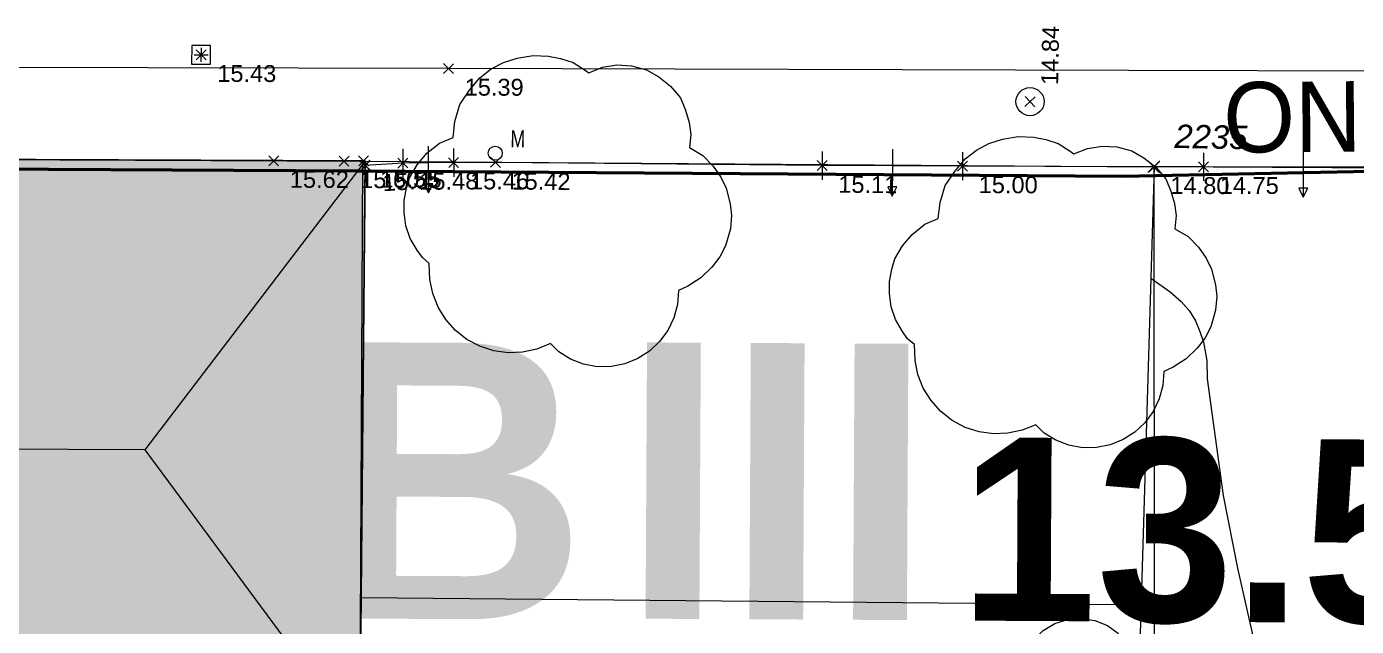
# Model space of a CAD drawing. Header units: metres. Extents: x -208 to 1512, y -277 to 123.
# Drawn here: x 782.27 to 810.62, y -9.69 to 3.09 of the extents above; entities that cross this region are included whole.
import ezdxf
from ezdxf.enums import TextEntityAlignment as Align

# ---------------------------------------------------------------- set-up
doc = ezdxf.new("R2010")
doc.units = ezdxf.units.M
doc.header["$MEASUREMENT"] = 0
for name, color, linetype in [('725 Nachbarbebauung', 7, 'Continuous'), ('730_DKM_Grenzen', 7, 'Continuous'), ('730_DKM_Punkte', 7, 'Continuous'), ('740_WienGV_Flwd-Bebauungsplan', 7, 'Continuous'), ('740_WienGV_Flwd-Bebauungsplan Text', 7, 'Continuous'), ('740_WienGV_Höhenkoten', 7, 'Continuous'), ('740_WienGV_L_Baum_ -gruppen_ Grünflächen', 7, 'Continuous'), ('740_WienGV_L_Gebäude', 7, 'Continuous'), ('740_WienGV_L_Mauer_Sockel', 7, 'Continuous'), ('740_WienGV_T_Einbauten', 7, 'Continuous'), ('740_WienGV_T_Gebäude', 7, 'Continuous'), ('740_WienGV_T_Mast', 7, 'Continuous'), ('740_WienGV_T_Mauer_Sockel', 7, 'Continuous'), ('740_WienGV_T_Straßen_ Gehsteige_ Schienen', 7, 'Continuous'), ('918 Lageplan Beschriftung.x', 7, 'Continuous')]:
    doc.layers.add(name, color=color, linetype=linetype)
doc.styles.add('ERSTELLTER_STIL_1', font='arial.ttf')
doc.styles.add('ERSTELLTER_STIL_15', font='arial.ttf', dxfattribs={"width": 0.962324})
doc.styles.add('ERSTELLTER_STIL_2', font='arial.ttf', dxfattribs={"width": 0.75})
doc.styles.add('ERSTELLTER_STIL_3', font='arial.ttf')
doc.styles.add('ERSTELLTER_STIL_5', font='arial.ttf', dxfattribs={"width": 0.936858})
doc.styles.add('ERSTELLTER_STIL_9', font='arial.ttf', dxfattribs={"width": 0.968457})

# ---------------------------------------------------------------- blocks, each defined once
blk = doc.blocks.new('Decke_70_5', base_point=(768.444, 0.321))
at = {"layer": '725 Nachbarbebauung', "linetype": 'Continuous', "lineweight": 0, "true_color": 0x1f1f1f}
blk.add_hatch(color=250, dxfattribs=at).paths.add_polyline_path([(768.444, 0.321), (768.387, -12.03), (789.369, -12.124), (789.484, 0.232)])
at = {"layer": '725 Nachbarbebauung', "color": 8, "linetype": 'Continuous', "lineweight": 13, "flags": 128}
for points in [[(768.444, 0.321), (768.387, -12.03), (768.688, -12.031)], [(789.369, -12.124), (789.484, 0.232), (768.444, 0.321)], [(772.698, -12.049), (782.399, -12.093)]]:
    blk.add_lwpolyline(points, dxfattribs=at)
blk = doc.blocks.new('Dachfläche_44_5', base_point=(768.444, 0.321))
at = {"layer": '725 Nachbarbebauung', "color": 7, "linetype": 'Continuous', "lineweight": 18, "flags": 128}
for points in [[(768.415, -5.854), (768.444, 0.321)], [(768.444, 0.321), (789.484, 0.232)], [(784.796, -5.926), (789.484, 0.215)], [(789.484, 0.215), (789.369, -12.107)], [(789.484, 0.232), (789.484, 0.215)], [(789.484, 0.22), (789.484, 0.232)], [(789.484, 0.22), (789.484, 0.215)], [(768.387, -12.03), (768.415, -5.854)], [(784.796, -5.926), (768.415, -5.854)], [(789.369, -12.107), (784.796, -5.926)], [(789.369, -12.124), (768.387, -12.03)], [(789.369, -12.107), (789.369, -12.124)]]:
    blk.add_lwpolyline(points, dxfattribs=at)
blk = doc.blocks.new('FIG0200[528]_5', base_point=(806.296, 0.107))
at = {"layer": '730_DKM_Punkte', "color": 8, "linetype": 'Continuous', "lineweight": 13}
for p, q in [((806.169, -0.015), (806.423, 0.23)), ((806.173, 0.235), (806.419, -0.02))]:
    blk.add_line(p, q, dxfattribs=at)
at = {"layer": '730_DKM_Punkte', "color": 8, "lineweight": 13, "style": 'ERSTELLTER_STIL_1'}
blk.add_attdef('PNUM', text='', height=0.5, rotation=358.95, dxfattribs=at).set_placement((806.913, -0.302), align=Align.BOTTOM_LEFT)
blk = doc.blocks.new('GI0007_ATT22(LAUB)0[608]_5', base_point=(804.152, -2.566))
at = {"layer": '740_WienGV_L_Baum_ -gruppen_ Grünflächen', "color": 252, "linetype": 'Continuous', "lineweight": 13, "true_color": 0x949494}
for p, q in [((802.517, 0.462), (802.779, 0.602)), ((802.779, 0.602), (803.074, 0.696)), ((803.074, 0.696), (803.409, 0.75)), ((803.409, 0.75), (803.737, 0.734)), ((803.737, 0.734), (803.995, 0.684)), ((803.995, 0.684), (804.262, 0.6)), ((804.262, 0.6), (804.518, 0.436)), ((802.275, 0.278), (802.517, 0.462)), ((804.518, 0.436), (804.596, 0.379)), ((804.596, 0.379), (804.887, 0.498)), ((804.887, 0.498), (805.197, 0.548)), ((805.197, 0.548), (805.51, 0.532)), ((805.51, 0.532), (805.832, 0.446)), ((805.832, 0.446), (806.088, 0.297)), ((806.088, 0.297), (806.343, 0.099)), ((801.852, -0.292), (802.056, 0.008)), ((802.056, 0.008), (802.275, 0.278)), ((806.343, 0.099), (806.553, -0.154)), ((806.553, -0.154), (806.662, -0.415)), ((801.745, -0.658), (801.852, -0.292)), ((806.662, -0.415), (806.737, -0.675)), ((801.704, -0.996), (801.745, -0.658)), ((806.737, -0.675), (806.772, -0.935)), ((801.146, -1.334), (801.418, -1.115)), ((801.418, -1.115), (801.704, -0.996)), ((806.772, -0.935), (806.747, -1.213)), ((800.937, -1.579), (801.146, -1.334)), ((806.747, -1.213), (807.033, -1.377)), ((807.033, -1.377), (807.248, -1.605)), ((800.778, -1.855), (800.937, -1.579)), ((807.248, -1.605), (807.413, -1.842)), ((800.714, -2.078), (800.778, -1.855)), ((807.413, -1.842), (807.528, -2.078)), ((800.664, -2.336), (800.714, -2.078)), ((807.528, -2.078), (807.611, -2.408)), ((800.66, -2.595), (800.664, -2.336)), ((807.611, -2.408), (807.642, -2.658)), ((800.699, -2.879), (800.66, -2.595)), ((807.642, -2.658), (807.616, -2.946)), ((800.789, -3.149), (800.699, -2.879)), ((807.616, -2.946), (807.515, -3.307)), ((800.939, -3.401), (800.789, -3.149)), ((801.05, -3.557), (800.939, -3.401)), ((807.515, -3.307), (807.391, -3.539)), ((801.197, -3.684), (801.05, -3.557)), ((801.211, -4.023), (801.197, -3.684)), ((807.391, -3.539), (807.249, -3.726)), ((807.223, -3.76), (806.985, -3.985)), ((807.249, -3.726), (807.223, -3.76)), ((801.27, -4.323), (801.211, -4.023)), ((806.708, -4.164), (806.512, -4.255)), ((806.985, -3.985), (806.708, -4.164)), ((801.384, -4.614), (801.27, -4.323)), ((806.512, -4.255), (806.487, -4.553)), ((801.549, -4.875), (801.384, -4.614)), ((806.487, -4.553), (806.412, -4.84)), ((801.758, -5.108), (801.549, -4.875)), ((806.412, -4.84), (806.283, -5.107)), ((801.999, -5.302), (801.758, -5.108)), ((802.275, -5.446), (801.999, -5.302)), ((806.109, -5.347), (805.891, -5.547)), ((806.283, -5.107), (806.109, -5.347)), ((802.572, -5.541), (802.275, -5.446)), ((802.879, -5.587), (802.572, -5.541)), ((803.188, -5.572), (802.879, -5.587)), ((803.493, -5.508), (803.188, -5.572)), ((803.784, -5.389), (803.493, -5.508)), ((803.96, -5.567), (803.784, -5.389)), ((804.211, -5.721), (803.96, -5.567)), ((805.891, -5.547), (805.645, -5.707)), ((804.488, -5.825), (804.211, -5.721)), ((804.78, -5.88), (804.488, -5.825)), ((805.079, -5.876), (804.78, -5.88)), ((805.369, -5.816), (805.079, -5.876)), ((805.645, -5.707), (805.369, -5.816))]:
    blk.add_line(p, q, dxfattribs=at)
blk = doc.blocks.new('GI0007_ATT22(LAUB)0[609]_5', base_point=(793.806, -0.84))
at = {"layer": '740_WienGV_L_Baum_ -gruppen_ Grünflächen', "color": 252, "linetype": 'Continuous', "lineweight": 13, "true_color": 0x949494}
for p, q in [((792.171, 2.189), (792.433, 2.329)), ((792.433, 2.329), (792.728, 2.423)), ((792.728, 2.423), (793.063, 2.476)), ((793.063, 2.476), (793.391, 2.46)), ((793.391, 2.46), (793.649, 2.411)), ((793.649, 2.411), (793.916, 2.326)), ((793.916, 2.326), (794.172, 2.162)), ((794.541, 2.225), (794.851, 2.274)), ((794.851, 2.274), (795.164, 2.259)), ((791.71, 1.735), (791.929, 2.004)), ((791.929, 2.004), (792.171, 2.189)), ((794.172, 2.162), (794.25, 2.106)), ((794.25, 2.106), (794.541, 2.225)), ((795.164, 2.259), (795.486, 2.173)), ((795.486, 2.173), (795.742, 2.024)), ((795.742, 2.024), (795.997, 1.825)), ((791.506, 1.435), (791.71, 1.735)), ((795.997, 1.825), (796.207, 1.573)), ((791.399, 1.069), (791.506, 1.435)), ((796.207, 1.573), (796.316, 1.312)), ((796.316, 1.312), (796.391, 1.052)), ((791.358, 0.731), (791.399, 1.069)), ((796.391, 1.052), (796.426, 0.792)), ((790.8, 0.393), (791.072, 0.612)), ((791.072, 0.612), (791.358, 0.731)), ((796.426, 0.792), (796.401, 0.514)), ((790.591, 0.148), (790.8, 0.393)), ((796.401, 0.514), (796.687, 0.349)), ((796.687, 0.349), (796.902, 0.122)), ((790.432, -0.128), (790.591, 0.148)), ((796.902, 0.122), (797.067, -0.115)), ((790.368, -0.351), (790.432, -0.128)), ((797.067, -0.115), (797.182, -0.351)), ((790.318, -0.609), (790.368, -0.351)), ((797.182, -0.351), (797.265, -0.681)), ((790.314, -0.868), (790.318, -0.609)), ((797.265, -0.681), (797.295, -0.931)), ((790.353, -1.152), (790.314, -0.868)), ((797.295, -0.931), (797.27, -1.219)), ((790.443, -1.422), (790.353, -1.152)), ((797.27, -1.219), (797.169, -1.581)), ((790.592, -1.674), (790.443, -1.422)), ((790.704, -1.83), (790.592, -1.674)), ((797.169, -1.581), (797.045, -1.812)), ((790.851, -1.958), (790.704, -1.83)), ((790.865, -2.296), (790.851, -1.958)), ((797.045, -1.812), (796.903, -1.999)), ((796.639, -2.258), (796.362, -2.437)), ((796.877, -2.033), (796.639, -2.258)), ((796.903, -1.999), (796.877, -2.033)), ((790.924, -2.596), (790.865, -2.296)), ((796.166, -2.528), (796.141, -2.826)), ((796.362, -2.437), (796.166, -2.528)), ((791.038, -2.887), (790.924, -2.596)), ((796.141, -2.826), (796.066, -3.113)), ((791.203, -3.149), (791.038, -2.887)), ((796.066, -3.113), (795.937, -3.38)), ((791.412, -3.381), (791.203, -3.149)), ((791.653, -3.575), (791.412, -3.381)), ((795.937, -3.38), (795.763, -3.62)), ((791.929, -3.719), (791.653, -3.575)), ((793.438, -3.662), (793.147, -3.781)), ((793.614, -3.84), (793.438, -3.662)), ((795.763, -3.62), (795.545, -3.82)), ((792.226, -3.814), (791.929, -3.719)), ((792.533, -3.86), (792.226, -3.814)), ((792.842, -3.846), (792.533, -3.86)), ((793.147, -3.781), (792.842, -3.846)), ((793.865, -3.994), (793.614, -3.84)), ((795.545, -3.82), (795.298, -3.98)), ((794.142, -4.098), (793.865, -3.994)), ((794.434, -4.153), (794.142, -4.098)), ((794.733, -4.149), (794.434, -4.153)), ((795.023, -4.09), (794.733, -4.149)), ((795.298, -3.98), (795.023, -4.09))]:
    blk.add_line(p, q, dxfattribs=at)
blk = doc.blocks.new('LO000601_ATT200(BELICHT)0[620]_5', base_point=(803.659, 1.493))
at = {"layer": '740_WienGV_Höhenkoten', "color": 252, "linetype": 'Continuous', "lineweight": 13, "true_color": 0x949494}
blk.add_circle((803.659, 1.493), 0.3, dxfattribs=at)
blk = doc.blocks.new('LO00130[648]_5', base_point=(792.259, 0.395))
at = {"layer": '740_WienGV_T_Mast', "color": 252, "linetype": 'Continuous', "lineweight": 13, "true_color": 0x949494}
blk.add_circle((792.259, 0.395), 0.15, dxfattribs=at)
at = {"layer": '740_WienGV_T_Mast', "color": 252, "lineweight": 13, "true_color": 0x949494, "style": 'ERSTELLTER_STIL_2'}
blk.add_attdef('M', text='', height=0.36, rotation=358.95, dxfattribs=at).set_placement((792.576, 0.416), align=Align.BOTTOM_LEFT)
blk = doc.blocks.new('TO00190[650]_5', base_point=(785.986, 2.49))
at = {"layer": '740_WienGV_Höhenkoten', "color": 252, "linetype": 'Continuous', "lineweight": 13, "true_color": 0x949494}
for p, q in [((785.989, 2.64), (785.984, 2.34)), ((785.836, 2.493), (786.136, 2.487))]:
    blk.add_line(p, q, dxfattribs=at)
blk = doc.blocks.new('LO00050[661]_5', base_point=(785.986, 2.49))
at = {"layer": '740_WienGV_T_Einbauten', "color": 252, "linetype": 'Continuous', "lineweight": 13, "true_color": 0x949494}
for p, q in [((785.787, 2.691), (785.786, 2.291)), ((786.187, 2.69), (785.787, 2.691)), ((786.186, 2.29), (786.187, 2.69)), ((785.786, 2.291), (786.186, 2.29))]:
    blk.add_line(p, q, dxfattribs=at)
blk = doc.blocks.new('LO00050[672]_5', base_point=(785.986, 2.49))
at = {"layer": '740_WienGV_T_Einbauten', "color": 252, "linetype": 'Continuous', "lineweight": 13, "true_color": 0x949494}
for p, q in [((785.787, 2.691), (785.786, 2.291)), ((786.187, 2.69), (785.787, 2.691)), ((786.186, 2.29), (786.187, 2.69)), ((785.786, 2.291), (786.186, 2.29))]:
    blk.add_line(p, q, dxfattribs=at)
blk = doc.blocks.new('EF_MARKER0[692]_5', base_point=(799.228, 0.131))
at = {"layer": '740_WienGV_T_Gebäude', "color": 252, "linetype": 'Continuous', "lineweight": 13, "true_color": 0x949494}
blk.add_line((799.229, 0.431), (799.227, -0.169), dxfattribs=at)
blk = doc.blocks.new('EF_MARKER0[693]_5', base_point=(802.221, 0.12))
at = {"layer": '740_WienGV_T_Gebäude', "color": 252, "linetype": 'Continuous', "lineweight": 13, "true_color": 0x949494}
blk.add_line((802.222, 0.42), (802.22, -0.18), dxfattribs=at)
blk = doc.blocks.new('BW00110[694]_5', base_point=(800.723, -0.017))
at = {"layer": '740_WienGV_T_Gebäude', "color": 252, "linetype": 'Continuous', "lineweight": 13, "true_color": 0x949494}
for p, q in [((800.726, 0.483), (800.724, 0.126)), ((800.724, 0.126), (800.722, -0.517)), ((800.819, -0.325), (800.626, -0.324)), ((800.626, -0.324), (800.722, -0.517)), ((800.722, -0.517), (800.819, -0.325))]:
    blk.add_line(p, q, dxfattribs=at)
blk = doc.blocks.new('EG_MARKER0[695]_5', base_point=(790.288, 0.185))
at = {"layer": '740_WienGV_T_Gebäude', "color": 252, "linetype": 'Continuous', "lineweight": 13, "true_color": 0x949494}
blk.add_line((790.285, 0.485), (790.29, -0.115), dxfattribs=at)
blk = doc.blocks.new('EG_MARKER0[696]_5', base_point=(791.37, 0.194))
at = {"layer": '740_WienGV_T_Gebäude', "color": 252, "linetype": 'Continuous', "lineweight": 13, "true_color": 0x949494}
blk.add_line((791.368, 0.494), (791.373, -0.106), dxfattribs=at)
blk = doc.blocks.new('BW00100[697]_5', base_point=(790.829, 0.047))
at = {"layer": '740_WienGV_T_Gebäude', "color": 252, "linetype": 'Continuous', "lineweight": 13, "true_color": 0x949494}
for p, q in [((790.826, 0.547), (790.829, 0.189)), ((790.829, 0.189), (790.834, -0.453)), ((790.928, -0.26), (790.736, -0.261)), ((790.736, -0.261), (790.834, -0.453)), ((790.834, -0.453), (790.928, -0.26))]:
    blk.add_line(p, q, dxfattribs=at)
blk = doc.blocks.new('DEF010[739]_5', base_point=(789.034, 0.228))
at = {"layer": '740_WienGV_T_Gebäude', "color": 252, "linetype": 'Continuous', "lineweight": 13, "true_color": 0x949494}
for p, q in [((789.141, 0.333), (788.928, 0.122)), ((788.929, 0.334), (789.14, 0.121))]:
    blk.add_line(p, q, dxfattribs=at)
at = {"layer": '740_WienGV_T_Gebäude', "color": 252, "lineweight": 13, "true_color": 0x949494, "style": 'ERSTELLTER_STIL_3'}
blk.add_attdef('HOEHE', text='', height=0.36, rotation=359.7521, dxfattribs=at).set_placement((789.379, -0.168), align=Align.MIDDLE_LEFT)
blk = doc.blocks.new('DEF010[754]_5', base_point=(790.288, 0.185))
at = {"layer": '740_WienGV_T_Mauer_Sockel', "color": 252, "linetype": 'Continuous', "lineweight": 13, "true_color": 0x949494}
for p, q in [((790.181, 0.29), (790.395, 0.08)), ((790.393, 0.292), (790.183, 0.078))]:
    blk.add_line(p, q, dxfattribs=at)
at = {"layer": '740_WienGV_T_Mauer_Sockel', "color": 252, "lineweight": 13, "true_color": 0x949494, "style": 'ERSTELLTER_STIL_3'}
blk.add_attdef('HOEHE', text='', height=0.36, rotation=0.4853, dxfattribs=at).set_placement((790.638, -0.206), align=Align.MIDDLE_LEFT)
blk = doc.blocks.new('DEF010[822]_5', base_point=(785.986, 2.49))
at = {"layer": '740_WienGV_Höhenkoten', "color": 252, "linetype": 'Continuous', "lineweight": 13, "true_color": 0x949494}
for p, q in [((786.093, 2.596), (785.88, 2.384)), ((785.881, 2.596), (786.092, 2.384))]:
    blk.add_line(p, q, dxfattribs=at)
at = {"layer": '740_WienGV_Höhenkoten', "color": 252, "lineweight": 13, "true_color": 0x949494, "style": 'ERSTELLTER_STIL_3'}
blk.add_attdef('HOEHE', text='', height=0.36, rotation=359.8543, dxfattribs=at).set_placement((786.332, 2.095), align=Align.MIDDLE_LEFT)
blk = doc.blocks.new('DEF010[844]_5', base_point=(792.262, 0.2))
at = {"layer": '740_WienGV_T_Mauer_Sockel', "color": 252, "linetype": 'Continuous', "lineweight": 13, "true_color": 0x949494}
for p, q in [((792.37, 0.305), (792.155, 0.095)), ((792.157, 0.307), (792.367, 0.093))]:
    blk.add_line(p, q, dxfattribs=at)
at = {"layer": '740_WienGV_T_Mauer_Sockel', "color": 252, "lineweight": 13, "true_color": 0x949494, "style": 'ERSTELLTER_STIL_3'}
blk.add_attdef('HOEHE', text='', height=0.36, rotation=359.4353, dxfattribs=at).set_placement((792.605, -0.198), align=Align.MIDDLE_LEFT)
blk = doc.blocks.new('DEF010[851]_5', base_point=(799.228, 0.131))
at = {"layer": '740_WienGV_T_Mauer_Sockel', "color": 252, "linetype": 'Continuous', "lineweight": 13, "true_color": 0x949494}
for p, q in [((799.335, 0.236), (799.121, 0.026)), ((799.123, 0.238), (799.333, 0.024))]:
    blk.add_line(p, q, dxfattribs=at)
at = {"layer": '740_WienGV_T_Mauer_Sockel', "color": 252, "lineweight": 13, "true_color": 0x949494, "style": 'ERSTELLTER_STIL_3'}
blk.add_attdef('HOEHE', text='', height=0.36, rotation=359.4353, dxfattribs=at).set_placement((799.571, -0.266), align=Align.MIDDLE_LEFT)
blk = doc.blocks.new('DEF010[859]_5', base_point=(791.261, 2.196))
at = {"layer": '740_WienGV_T_Straßen_ Gehsteige_ Schienen', "color": 252, "linetype": 'Continuous', "lineweight": 13, "true_color": 0x949494}
for p, q in [((791.367, 2.302), (791.154, 2.091)), ((791.155, 2.303), (791.367, 2.09))]:
    blk.add_line(p, q, dxfattribs=at)
at = {"layer": '740_WienGV_T_Straßen_ Gehsteige_ Schienen', "color": 252, "lineweight": 13, "true_color": 0x949494, "style": 'ERSTELLTER_STIL_3'}
blk.add_attdef('HOEHE', text='', height=0.36, rotation=359.852, dxfattribs=at).set_placement((791.606, 1.802), align=Align.MIDDLE_LEFT)
blk = doc.blocks.new('DEF010[880]_5', base_point=(791.37, 0.194))
at = {"layer": '740_WienGV_T_Mauer_Sockel', "color": 252, "linetype": 'Continuous', "lineweight": 13, "true_color": 0x949494}
for p, q in [((791.263, 0.299), (791.477, 0.089)), ((791.476, 0.301), (791.265, 0.087))]:
    blk.add_line(p, q, dxfattribs=at)
at = {"layer": '740_WienGV_T_Mauer_Sockel', "color": 252, "lineweight": 13, "true_color": 0x949494, "style": 'ERSTELLTER_STIL_3'}
blk.add_attdef('HOEHE', text='', height=0.36, rotation=0.3628, dxfattribs=at).set_placement((791.719, -0.198), align=Align.MIDDLE_LEFT)
blk = doc.blocks.new('DEF010[909]_5', base_point=(789.454, 0.232))
at = {"layer": '740_WienGV_T_Gebäude', "color": 252, "linetype": 'Continuous', "lineweight": 13, "true_color": 0x949494}
for p, q in [((789.346, 0.337), (789.561, 0.127)), ((789.558, 0.339), (789.349, 0.125))]:
    blk.add_line(p, q, dxfattribs=at)
at = {"layer": '740_WienGV_T_Gebäude', "color": 252, "lineweight": 13, "true_color": 0x949494, "style": 'ERSTELLTER_STIL_3'}
blk.add_attdef('HOEHE', text='', height=0.36, rotation=0.5905, dxfattribs=at).set_placement((789.804, -0.158), align=Align.MIDDLE_LEFT)
blk = doc.blocks.new('DEF010[922]_5', base_point=(802.221, 0.12))
at = {"layer": '740_WienGV_T_Mauer_Sockel', "color": 252, "linetype": 'Continuous', "lineweight": 13, "true_color": 0x949494}
for p, q in [((802.327, 0.226), (802.114, 0.015)), ((802.115, 0.227), (802.326, 0.014))]:
    blk.add_line(p, q, dxfattribs=at)
at = {"layer": '740_WienGV_T_Mauer_Sockel', "color": 252, "lineweight": 13, "true_color": 0x949494, "style": 'ERSTELLTER_STIL_3'}
blk.add_attdef('HOEHE', text='', height=0.36, rotation=359.7773, dxfattribs=at).set_placement((802.565, -0.275), align=Align.MIDDLE_LEFT)
blk = doc.blocks.new('DEF010[936]_5', base_point=(789.484, 0.135))
at = {"layer": '740_WienGV_T_Mauer_Sockel', "color": 252, "linetype": 'Continuous', "lineweight": 13, "true_color": 0x949494}
for p, q in [((789.371, 0.234), (789.596, 0.035)), ((789.583, 0.247), (789.384, 0.022))]:
    blk.add_line(p, q, dxfattribs=at)
at = {"layer": '740_WienGV_T_Mauer_Sockel', "color": 252, "lineweight": 13, "true_color": 0x949494, "style": 'ERSTELLTER_STIL_3'}
blk.add_attdef('HOEHE', text='', height=0.36, rotation=3.5778, dxfattribs=at).set_placement((789.855, -0.237), align=Align.MIDDLE_LEFT)
blk = doc.blocks.new('DEF010[945]_5', base_point=(787.534, 0.234))
at = {"layer": '740_WienGV_T_Gebäude', "color": 252, "linetype": 'Continuous', "lineweight": 13, "true_color": 0x949494}
for p, q in [((787.641, 0.34), (787.428, 0.129)), ((787.429, 0.341), (787.64, 0.128))]:
    blk.add_line(p, q, dxfattribs=at)
at = {"layer": '740_WienGV_T_Gebäude', "color": 252, "lineweight": 13, "true_color": 0x949494, "style": 'ERSTELLTER_STIL_3'}
blk.add_attdef('HOEHE', text='', height=0.36, rotation=359.7393, dxfattribs=at).set_placement((787.879, -0.161), align=Align.MIDDLE_LEFT)
blk = doc.blocks.new('DEF010[972]_5', base_point=(803.659, 1.493))
at = {"layer": '740_WienGV_Höhenkoten', "color": 252, "linetype": 'Continuous', "lineweight": 13, "true_color": 0x949494}
for p, q in [((803.551, 1.389), (803.767, 1.597)), ((803.555, 1.601), (803.763, 1.385))]:
    blk.add_line(p, q, dxfattribs=at)
at = {"layer": '740_WienGV_Höhenkoten', "color": 252, "lineweight": 13, "true_color": 0x949494, "style": 'ERSTELLTER_STIL_3'}
blk.add_attdef('HOEHE', text='', height=0.36, rotation=88.95, dxfattribs=at).set_placement((804.077, 1.849), align=Align.MIDDLE_LEFT)
blk = doc.blocks.new('EF_MARKER_42E5[1143]_5', base_point=(807.358, 0.103))
at = {"layer": '740_WienGV_T_Gebäude', "color": 252, "linetype": 'Continuous', "lineweight": 13, "true_color": 0x949494}
blk.add_line((807.359, 0.403), (807.358, -0.197), dxfattribs=at)
blk = doc.blocks.new('BW0011_3AC5[1145]_5', base_point=(809.483, -0.043))
at = {"layer": '740_WienGV_T_Gebäude', "color": 252, "linetype": 'Continuous', "lineweight": 13, "true_color": 0x949494}
for p, q in [((809.484, 0.457), (809.483, 0.1)), ((809.483, 0.1), (809.482, -0.543)), ((809.578, -0.351), (809.386, -0.35)), ((809.386, -0.35), (809.482, -0.543)), ((809.482, -0.543), (809.578, -0.351))]:
    blk.add_line(p, q, dxfattribs=at)
blk = doc.blocks.new('DEF01_4155[1232]_5', base_point=(806.307, 0.104))
at = {"layer": '740_WienGV_T_Mauer_Sockel', "color": 252, "linetype": 'Continuous', "lineweight": 13, "true_color": 0x949494}
for p, q in [((806.201, 0.211), (806.413, -0.002)), ((806.413, 0.21), (806.201, -0.001))]:
    blk.add_line(p, q, dxfattribs=at)
at = {"layer": '740_WienGV_T_Mauer_Sockel', "color": 252, "lineweight": 13, "true_color": 0x949494, "style": 'ERSTELLTER_STIL_3'}
blk.add_attdef('HOEHE', text='', height=0.36, rotation=359.7773, dxfattribs=at).set_placement((806.652, -0.291), align=Align.MIDDLE_LEFT)
blk = doc.blocks.new('DEF01_4155[1336]_5', base_point=(807.358, 0.103))
at = {"layer": '740_WienGV_T_Mauer_Sockel', "color": 252, "linetype": 'Continuous', "lineweight": 13, "true_color": 0x949494}
for p, q in [((807.252, 0.209), (807.464, -0.003)), ((807.464, 0.209), (807.252, -0.003))]:
    blk.add_line(p, q, dxfattribs=at)
at = {"layer": '740_WienGV_T_Mauer_Sockel', "color": 252, "lineweight": 13, "true_color": 0x949494, "style": 'ERSTELLTER_STIL_3'}
blk.add_attdef('HOEHE', text='', height=0.36, rotation=359.9071, dxfattribs=at).set_placement((807.704, -0.291), align=Align.MIDDLE_LEFT)

msp = doc.modelspace()

# ---------------------------------------------------------------- linework, layer by layer
at = {"layer": '730_DKM_Grenzen', "color": 8, "linetype": 'Continuous', "lineweight": 13}
for points in [[(768.444, 0.321), (789.425, 0.227)], [(789.425, 0.227), (789.35, -15.375), (787.899, -15.398)], [(789.425, 0.227), (806.296, 0.107)], [(825.257, 0), (806.296, 0.107)], [(806.296, 0.107), (806.316, -30.478), (806.338, -36.87)]]:
    msp.add_lwpolyline(points, dxfattribs=at)
at = {"layer": '740_WienGV_Flwd-Bebauungsplan', "color": 1, "linetype": 'Continuous', "lineweight": 50, "true_color": 0xfb0106}
msp.add_lwpolyline([(813.72, 0.065), (805.634, -0.104), (789.318, 0.013), (768.243, 0.128), (749.205, 0.122), (724.812, 0.04), (723.92, -7.168), (723.211, -13.699), (720.604, -36.344), (719.699, -44.317), (719.392, -47.286)], dxfattribs=at)
at = {"layer": '740_WienGV_L_Baum_ -gruppen_ Grünflächen', "color": 72, "linetype": 'Continuous', "lineweight": 13, "true_color": 0x69e600}
for p, q in [((789.398, -9.074), (805.555, -9.221)), ((805.555, -9.221), (806.024, -9.226))]:
    msp.add_line(p, q, dxfattribs=at)
for points in [[(806.235, -2.264), (806.647, -2.559), (806.884, -2.764), (807.05, -2.957), (807.186, -3.179), (807.282, -3.401), (807.358, -3.633), (807.431, -4.024), (807.433, -4.414)], [(807.433, -4.414), (807.778, -6.901), (808.08, -8.447), (808.432, -9.983), (808.938, -11.813), (809.869, -15.474)], [(803.413, -10.251), (803.569, -10.224), (803.727, -9.977), (803.937, -9.773), (804.187, -9.624), (804.467, -9.536), (804.755, -9.515), (805.041, -9.56), (805.308, -9.669), (805.544, -9.836)]]:
    msp.add_lwpolyline(points, dxfattribs=at)
at = {"layer": '740_WienGV_L_Gebäude', "color": 7, "linetype": 'Continuous', "lineweight": 25}
msp.add_line((789.369, -12.124), (789.484, 0.135), dxfattribs=at)
at = {"layer": '740_WienGV_L_Mauer_Sockel', "color": 252, "linetype": 'Continuous', "lineweight": 13, "true_color": 0x949494}
msp.add_line((806.307, 0.104), (805.371, -30.701), dxfattribs=at)
at = {"layer": '740_WienGV_T_Gebäude', "color": 7, "linetype": 'Continuous', "lineweight": 18}
for p, q in [((787.534, 0.234), (768.444, 0.321)), ((789.034, 0.228), (787.534, 0.234)), ((789.454, 0.232), (789.034, 0.228)), ((789.484, 0.135), (789.454, 0.232))]:
    msp.add_line(p, q, dxfattribs=at)
at = {"layer": '740_WienGV_T_Mauer_Sockel', "color": 252, "linetype": 'Continuous', "lineweight": 13, "true_color": 0x8a8a8a}
for p, q in [((790.288, 0.185), (789.484, 0.135)), ((791.37, 0.194), (790.288, 0.185)), ((790.288, 0.185), (790.288, 0.185)), ((792.262, 0.2), (791.37, 0.194)), ((791.37, 0.194), (791.37, 0.194)), ((799.228, 0.131), (792.262, 0.2)), ((802.221, 0.12), (799.228, 0.131)), ((799.228, 0.131), (799.228, 0.131)), ((805.726, 0.107), (802.221, 0.12)), ((802.221, 0.12), (802.221, 0.12)), ((806.307, 0.104), (805.726, 0.107)), ((807.358, 0.103), (806.307, 0.104)), ((811.609, 0.096), (807.358, 0.103)), ((807.358, 0.103), (807.358, 0.103))]:
    msp.add_line(p, q, dxfattribs=at)
at = {"layer": '740_WienGV_T_Straßen_ Gehsteige_ Schienen', "color": 8, "linetype": 'Continuous', "lineweight": 13}
for p, q in [((791.261, 2.196), (766.361, 2.26)), ((805.764, 2.159), (791.261, 2.196)), ((816.161, 2.132), (805.764, 2.159))]:
    msp.add_line(p, q, dxfattribs=at)

# ---------------------------------------------------------------- block references
at = {"layer": '725 Nachbarbebauung', "color": 8, "linetype": 'Continuous', "lineweight": 13}
msp.add_blockref('Decke_70_5', (768.444, 0.321), dxfattribs=at)
at = {"layer": '725 Nachbarbebauung', "color": 7, "linetype": 'Continuous', "lineweight": 18}
msp.add_blockref('Dachfläche_44_5', (768.444, 0.321), dxfattribs=at)
at = {"layer": '730_DKM_Punkte', "color": 8, "linetype": 'Continuous', "lineweight": 13}
msp.add_blockref('FIG0200[528]_5', (806.296, 0.107), dxfattribs=at)
at = {"layer": '740_WienGV_Höhenkoten', "color": 252, "linetype": 'Continuous', "lineweight": 13, "true_color": 0x949494}
for name, p, values in [('DEF010[972]_5', (803.659, 1.493), {'HOEHE': '14.84'}), ('DEF010[822]_5', (785.986, 2.49), {'HOEHE': '15.43'})]:
    msp.add_blockref(name, p, dxfattribs=at).add_auto_attribs(values)
at = {"layer": '740_WienGV_Höhenkoten', "color": 7, "linetype": 'Continuous', "lineweight": 25}
msp.add_blockref('TO00190[650]_5', (785.986, 2.49), dxfattribs=at)
at = {"layer": '740_WienGV_Höhenkoten', "color": 72, "linetype": 'Continuous', "lineweight": 13, "true_color": 0x69e600}
msp.add_blockref('LO000601_ATT200(BELICHT)0[620]_5', (803.659, 1.493), dxfattribs=at)
at = {"layer": '740_WienGV_L_Baum_ -gruppen_ Grünflächen', "color": 72, "linetype": 'Continuous', "lineweight": 13, "true_color": 0x69e600}
for name, p in [('GI0007_ATT22(LAUB)0[609]_5', (793.806, -0.84)), ('GI0007_ATT22(LAUB)0[608]_5', (804.152, -2.566))]:
    msp.add_blockref(name, p, dxfattribs=at)
at = {"layer": '740_WienGV_T_Einbauten', "color": 252, "linetype": 'Continuous', "lineweight": 13, "true_color": 0x949494}
for name in ['LO00050[661]_5', 'LO00050[672]_5']:
    msp.add_blockref(name, (785.986, 2.49), dxfattribs=at)
at = {"layer": '740_WienGV_T_Gebäude', "color": 252, "linetype": 'Continuous', "lineweight": 13, "true_color": 0x949494}
for name, p, values in [('DEF010[945]_5', (787.534, 0.234), {'HOEHE': '15.62'}), ('DEF010[739]_5', (789.034, 0.228), {'HOEHE': '15.60'}), ('DEF010[909]_5', (789.454, 0.232), {'HOEHE': '15.55'})]:
    msp.add_blockref(name, p, dxfattribs=at).add_auto_attribs(values)
at = {"layer": '740_WienGV_T_Gebäude', "color": 252, "linetype": 'Continuous', "lineweight": 13, "true_color": 0x8a8a8a}
for name, p in [('EG_MARKER0[695]_5', (790.288, 0.185)), ('BW00100[697]_5', (790.829, 0.047)), ('EG_MARKER0[696]_5', (791.37, 0.194))]:
    msp.add_blockref(name, p, dxfattribs=at)
at = {"layer": '740_WienGV_T_Gebäude', "color": 7, "linetype": 'Continuous', "lineweight": 25}
for name, p in [('EF_MARKER0[692]_5', (799.228, 0.131)), ('BW00110[694]_5', (800.723, -0.017)), ('EF_MARKER0[693]_5', (802.221, 0.12)), ('EF_MARKER_42E5[1143]_5', (807.358, 0.103)), ('BW0011_3AC5[1145]_5', (809.483, -0.043))]:
    msp.add_blockref(name, p, dxfattribs=at)
at = {"layer": '740_WienGV_T_Mast', "color": 252, "linetype": 'Continuous', "lineweight": 13, "true_color": 0x949494}
ref = msp.add_blockref('LO00130[648]_5', (792.259, 0.395), dxfattribs=at)
ref.add_attrib('M', 'M', dxfattribs={"color": 252, "lineweight": 13, "true_color": 0x949494, "height": 0.36, "rotation": 358.95, "style": 'ERSTELLTER_STIL_2', "width": 0.75}).set_placement((792.576, 0.416), align=Align.BOTTOM_LEFT)
at = {"layer": '740_WienGV_T_Mauer_Sockel', "color": 252, "linetype": 'Continuous', "lineweight": 13, "true_color": 0x949494}
for name, p, values in [('DEF010[754]_5', (790.288, 0.185), {'HOEHE': '15.48'}), ('DEF010[880]_5', (791.37, 0.194), {'HOEHE': '15.46'}), ('DEF010[844]_5', (792.262, 0.2), {'HOEHE': '15.42'}), ('DEF010[936]_5', (789.484, 0.135), {'HOEHE': '15.55'}), ('DEF010[851]_5', (799.228, 0.131), {'HOEHE': '15.11'}), ('DEF010[922]_5', (802.221, 0.12), {'HOEHE': '15.00'}), ('DEF01_4155[1232]_5', (806.307, 0.104), {'HOEHE': '14.80'}), ('DEF01_4155[1336]_5', (807.358, 0.103), {'HOEHE': '14.75'})]:
    msp.add_blockref(name, p, dxfattribs=at).add_auto_attribs(values)
at = {"layer": '740_WienGV_T_Straßen_ Gehsteige_ Schienen', "color": 252, "linetype": 'Continuous', "lineweight": 13, "true_color": 0x949494}
msp.add_blockref('DEF010[859]_5', (791.261, 2.196), dxfattribs=at).add_auto_attribs({'HOEHE': '15.39'})

# ---------------------------------------------------------------- texts
at = {"layer": '730_DKM_Punkte', "color": 8, "linetype": 'Continuous', "lineweight": 13, "insert": (806.734, 0.5), "char_height": 0.5, "attachment_point": 7, "rotation": 358.95, "style": 'ERSTELLTER_STIL_1'}
msp.add_mtext('\\A1;{\\pql;\\fArial|b0|i1|c0|p0;\\W1.000000;2235}', dxfattribs=at)
at = {"layer": '740_WienGV_Flwd-Bebauungsplan Text', "color": 1, "linetype": 'Continuous', "lineweight": 0, "attachment_point": 7, "rotation": 359.6941}
for s, insert, char_height, style in [('\\A1;{\\pql;\\fArial|b1|i0|c0|p0;\\W0.968457;GB}', (782.267, -9.565), 5.88601, 'ERSTELLTER_STIL_9'), ('\\A1;{\\pql;\\fArial|b1|i0|c0|p0;\\W0.968457;III}', (794.93, -9.519), 5.88601, 'ERSTELLTER_STIL_9'), ('\\A1;{\\pql;\\fArial|b1|i0|c0|p0;\\W0.962324;13.5m}', (802.153, -9.626), 3.90336, 'ERSTELLTER_STIL_15')]:
    msp.add_mtext(s, dxfattribs=dict(at, insert=insert, char_height=char_height, style=style))
at = {"layer": '918 Lageplan Beschriftung.x', "color": 5, "linetype": 'Continuous', "lineweight": 0, "insert": (807.787, 0.385), "char_height": 1.5, "attachment_point": 7, "rotation": 0.494, "style": 'ERSTELLTER_STIL_5'}
msp.add_mtext('\\A1;{\\pql;\\fArial|b0|i0|c0|p0;\\W0.936858;ONr \\fArial|b0|i0|c0|p0;\\W0.936858;22}', dxfattribs=at)

doc.saveas('drawing.dxf')
